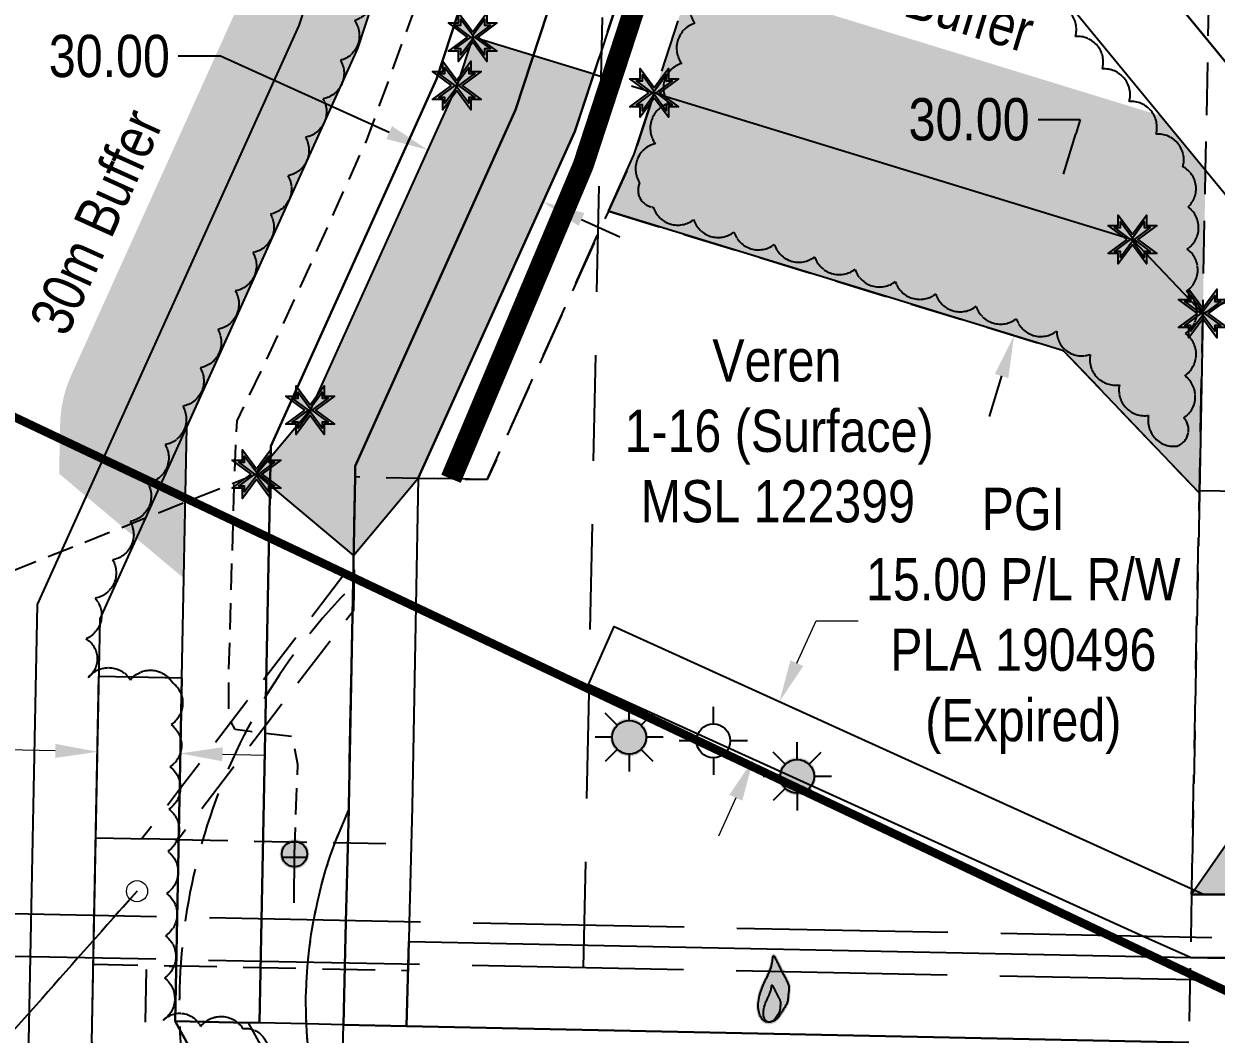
# Model space of a CAD drawing. Extents: x 407676 to 413335, y 6052236 to 6054942.
# Drawn here: x 410482.7 to 410765.1, y 6053153.9 to 6053393.2 of the extents above; entities that cross this region are included whole.
import ezdxf

# ---------------------------------------------------------------- set-up
doc = ezdxf.new("R2010")
doc.units = 0
doc.header["$LTSCALE"] = 5
doc.header["$PDSIZE"] = 0.5
for name, pattern in [('0', [1, 1, 0]), ('DASHDOT2', [12.7, 6.35, -3.175, 0, -3.175]), ('EZE', [3.75, 2.5, -1.25]), ('foc-ACCESSROAD', [3.75, 2.5, -1.25]), ('foc-LSD', [8, 5, -3]), ('foc-TIELINE', [1.875, 1.25, -0.625]), ('foc-TRAV', [1.875, 1.25, -0.625]), ('foc-UNSURVEYED', [12.5, 10, -2.5]), ('UG_PIPE', [1.875, 1.25, -0.625])]:
    doc.linetypes.add(name, pattern=pattern)
doc.layers.get('Defpoints').update_dxf_attribs({"color": 9})
doc.layers.add('AS-PIPE-AG', color=7, linetype='Continuous', true_color=0x7d00fa)
for name, color, linetype in [('AS-PIPE-UG', 44, 'UG_PIPE'), ('AS-ROADS', 254, 'Continuous'), ('AS-SYMBOL', 7, 'Continuous'), ('AS-WILDLIFE', 131, 'DASHDOT2'), ('C-AR', 13, 'foc-ACCESSROAD'), ('C-RW', 13, 'Continuous'), ('C-VCE', 13, 'EZE'), ('C-WS', 13, 'foc-ACCESSROAD'), ('C-WS-S', 8, 'Continuous'), ('F-RW', 190, 'Continuous'), ('F-WS-S', 8, 'Continuous'), ('L-MON', 1, 'Continuous'), ('L-SECTION-LSD', 7, 'foc-LSD'), ('L-TIE', 7, 'foc-TIELINE'), ('L-USEC', 7, 'foc-UNSURVEYED'), ('P-BUFFER-H 30m', 51, 'Continuous'), ('P-FNC BUFFER-T', 40, 'Continuous'), ('P-PROPOSED', 10, 'Continuous'), ('P-PROPOSED-H', 21, 'Continuous'), ('P-TRAV', 4, 'foc-TRAV'), ('P-TXT', 4, 'Continuous'), ('T-BUSH', 110, '0')]:
    doc.layers.add(name, color=color, linetype=linetype)
for name, color, linetype, lineweight in [('C-AR-T', 13, 'Continuous', 9), ('C-RW-T', 13, 'Continuous', 9), ('C-WS-T', 13, 'Continuous', 9), ('F-RW-T', 190, 'Continuous', 9)]:
    doc.layers.add(name, color=color, linetype=linetype, lineweight=lineweight)
doc.styles.add('80CG', font='ARIALN.TTF', dxfattribs={"height": 10})
doc.styles.add('80L', font='ARIALN.TTF', dxfattribs={"height": 10})
doc.dimstyles.new('Compass 5 000', dxfattribs={"dimscale": 5, "dimtxt": 9, "dimasz": 2, "dimexe": 0.2, "dimexo": 0.0625, "dimgap": 0.5, "dimtad": 0, "dimtih": 1, "dimtoh": 1, "dimzin": 0, "dimdsep": 46, "dimtxsty": '80CG', "dimcen": 0.1, "dimse1": 1, "dimse2": 1, "dimclrd": 256, "dimclrt": 256, "dimaunit": 1, "dimadec": 4, "dimazin": 0, "dimtfac": 0.06, "dimtofl": 0, "dimtmove": 0, "dimatfit": 1, "dimfxl": 0.2, "dimtolj": 1, "dimtzin": 0, "dimlwd": -1, "dimarcsym": 0})

# ---------------------------------------------------------------- blocks, each defined once
blk = doc.blocks.new('*D26')
at = {"layer": 'C-AR-T', "transparency": 16777216}
for p, q in [((410736.2, 6053477.1), (410743.92, 6053483.45)), ((410743.92, 6053483.45), (410753.92, 6053483.45)), ((410709.2, 6053454.9), (410701.48, 6053448.55))]:
    blk.add_line(p, q, dxfattribs=at)
for points in [[(410735.14, 6053478.39), (410737.26, 6053475.81), (410728.47, 6053470.75)], [(410708.14, 6053456.19), (410710.26, 6053453.61), (410716.92, 6053461.25)]]:
    blk.add_solid(points, dxfattribs=at)
at = {"layer": 'Defpoints', "color": 0, "transparency": 16777216}
for p in [(410728.47, 6053470.75), (410819.27, 6053360.34), (410807.72, 6053350.84)]:
    blk.add_point(p, dxfattribs=at)
at = {"layer": 'C-AR-T', "transparency": 16777216, "insert": (410787.43, 6053483.45), "char_height": 10, "attachment_point": 5, "style": '80CG'}
blk.add_mtext('\\A1;Veren\\P15.00 A/R\\PLOC 220991', dxfattribs=at)
blk = doc.blocks.new('*D31')
at = {"layer": 'C-RW-T', "transparency": 16777216}
for p, q in [((410490.12, 6053220.99), (410478.68, 6053221.22)), ((410529.73, 6053220.21), (410539.73, 6053220.02))]:
    blk.add_line(p, q, dxfattribs=at)
for points in [[(410490.15, 6053222.66), (410490.09, 6053219.33), (410500.12, 6053220.8)], [(410529.76, 6053221.88), (410529.69, 6053218.55), (410519.73, 6053220.41)]]:
    blk.add_solid(points, dxfattribs=at)
at = {"layer": 'Defpoints', "color": 0, "transparency": 16777216}
for p in [(410500.12, 6053220.83), (410500.12, 6053220.8), (410519.73, 6053220.44)]:
    blk.add_point(p, dxfattribs=at)
at = {"layer": 'C-RW-T', "transparency": 16777216, "insert": (410439.14, 6053221.22), "char_height": 10, "attachment_point": 5, "style": '80CG', "bg_fill": 3, "box_fill_scale": 1.1, "bg_fill_color": 256, "bg_fill_true_color": 13158600, "bg_fill_transparency": 0}
blk.add_mtext('\\A1;Veren\\P20.00 P/L R/W\\PPLA 231083', dxfattribs=at)
blk = doc.blocks.new('*D36')
at = {"layer": 'Defpoints', "color": 0, "transparency": 16777216}
for p in [(410661.67, 6053232.68), (410688.72, 6053220.4), (410682.52, 6053206.74)]:
    blk.add_point(p, dxfattribs=at)
at = {"layer": 'F-RW-T', "transparency": 16777216}
for p, q in [((410665.8, 6053241.78), (410670.34, 6053251.8)), ((410670.34, 6053251.8), (410680.34, 6053251.8)), ((410651.34, 6053209.91), (410647.21, 6053200.8))]:
    blk.add_line(p, q, dxfattribs=at)
for points in [[(410664.28, 6053242.47), (410667.32, 6053241.1), (410661.67, 6053232.68)], [(410649.82, 6053210.6), (410652.86, 6053209.22), (410655.47, 6053219.02)]]:
    blk.add_solid(points, dxfattribs=at)
at = {"layer": 'F-RW-T', "transparency": 16777216, "insert": (410719.43, 6053251.8), "char_height": 10, "attachment_point": 5, "style": '80CG'}
blk.add_mtext('\\A1;PGI\\P15.00 P/L R/W\\PPLA 190496\\P(Expired)', dxfattribs=at)
blk = doc.blocks.new('RISER')
h = blk.add_hatch(color=255)
h.dxf.hatch_style = 1
edge = h.paths.add_edge_path()
edge.add_arc((0, 0), 0.7, 0, 360)
blk.add_hatch(color=13).paths.add_polyline_path([(0.581, -0.15), (-0.581, -0.15, 0.774597)])
at = {"color": 13}
blk.add_line((-0.581, -0.15), (0.581, -0.15), dxfattribs=at)
blk.add_circle((0, 0), 0.6, dxfattribs=at)
blk = doc.blocks.new('FLARE')
h = blk.add_hatch(color=255)
h.dxf.hatch_style = 1
h.paths.add_polyline_path([(0.163, 2.409, 0.114147), (0.125, 2.434), (0.109, 2.439, 0.261551), (0.012, 2.423), (0, 2.413, 0.131268), (-0.031, 2.371), (-0.04, 2.346, 0.041497), (-0.045, 2.33), (-0.053, 2.292, 0.015174), (-0.054, 2.286), (-0.061, 2.237, 0.004376), (-0.061, 2.236), (-0.068, 2.178), (-0.077, 2.114), (-0.087, 2.047), (-0.101, 1.977), (-0.118, 1.906), (-0.14, 1.833), (-0.165, 1.759), (-0.193, 1.684), (-0.223, 1.609), (-0.256, 1.534), (-0.289, 1.46), (-0.324, 1.388), (-0.358, 1.317), (-0.393, 1.247, 0.000505), (-0.393, 1.247), (-0.428, 1.176, 0.002398), (-0.428, 1.175), (-0.463, 1.104, 0.004177), (-0.464, 1.102), (-0.497, 1.029, 0.005735), (-0.498, 1.027), (-0.531, 0.951, 0.006994), (-0.532, 0.948), (-0.564, 0.869, 0.00791), (-0.565, 0.866), (-0.596, 0.781, 0.008323), (-0.597, 0.778), (-0.627, 0.688, 0.008095), (-0.628, 0.684), (-0.656, 0.59, 0.008067), (-0.656, 0.587), (-0.682, 0.489, 0.008387), (-0.682, 0.486), (-0.704, 0.386, 0.009056), (-0.705, 0.383), (-0.723, 0.283, 0.010123), (-0.724, 0.279), (-0.738, 0.181, 0.011689), (-0.739, 0.176), (-0.748, 0.081, 0.013925), (-0.748, 0.075), (-0.752, -0.017, 0.016488), (-0.752, -0.023), (-0.749, -0.11, 0.017255), (-0.749, -0.117), (-0.741, -0.198, 0.01735), (-0.74, -0.205), (-0.728, -0.28, 0.017311), (-0.726, -0.287), (-0.71, -0.357, 0.01715), (-0.708, -0.364), (-0.687, -0.429, 0.016886), (-0.685, -0.435), (-0.662, -0.495, 0.016546), (-0.659, -0.501), (-0.634, -0.556, 0.016164), (-0.631, -0.562), (-0.604, -0.611, 0.016329), (-0.6, -0.617), (-0.572, -0.661, 0.018828), (-0.568, -0.667), (-0.538, -0.707, 0.022087), (-0.533, -0.714), (-0.502, -0.748, 0.025345), (-0.495, -0.755), (-0.463, -0.785, 0.028234), (-0.454, -0.792), (-0.42, -0.817, 0.030298), (-0.409, -0.823), (-0.373, -0.843, 0.031129), (-0.362, -0.848), (-0.324, -0.864, 0.030544), (-0.312, -0.867), (-0.272, -0.878, 0.028465), (-0.26, -0.88), (-0.217, -0.887, 0.025311), (-0.207, -0.888), (-0.162, -0.89, 0.02283), (-0.153, -0.89), (-0.107, -0.887, 0.021226), (-0.099, -0.887), (-0.052, -0.88, 0.020401), (-0.044, -0.879), (0.002, -0.869, 0.020299), (0.01, -0.867), (0.055, -0.853, 0.020911), (0.063, -0.85), (0.106, -0.833, 0.022277), (0.114, -0.83), (0.154, -0.809, 0.023712), (0.163, -0.804), (0.2, -0.781, 0.022408), (0.207, -0.776), (0.242, -0.749, 0.01993), (0.248, -0.744), (0.28, -0.716, 0.017146), (0.285, -0.711), (0.314, -0.68, 0.014211), (0.318, -0.676), (0.345, -0.645, 0.011221), (0.348, -0.641), (0.374, -0.609, 0.008212), (0.376, -0.606), (0.4, -0.573, 0.005172), (0.402, -0.571), (0.425, -0.538, 0.002523), (0.425, -0.537), (0.448, -0.505, 0.001671), (0.448, -0.504), (0.47, -0.472, 0.001229), (0.471, -0.472), (0.492, -0.439, 0.00075), (0.493, -0.439), (0.514, -0.406, 0.00026), (0.515, -0.406), (0.537, -0.373), (0.56, -0.339), (0.583, -0.304), (0.608, -0.267), (0.634, -0.229, 0.001311), (0.634, -0.228), (0.661, -0.188, 0.003726), (0.662, -0.187), (0.689, -0.145, 0.006065), (0.691, -0.143), (0.717, -0.101, 0.008452), (0.719, -0.098), (0.744, -0.054, 0.010991), (0.746, -0.05), (0.77, -0.005, 0.013767), (0.772, 0), (0.793, 0.046, 0.016839), (0.795, 0.053), (0.813, 0.099, 0.019104), (0.815, 0.107), (0.829, 0.154, 0.016987), (0.83, 0.161), (0.841, 0.209, 0.013636), (0.842, 0.214), (0.849, 0.263, 0.010244), (0.85, 0.267), (0.855, 0.315, 0.006846), (0.856, 0.317), (0.86, 0.365, 0.003419), (0.86, 0.367), (0.863, 0.414), (0.867, 0.46), (0.871, 0.503), (0.876, 0.545), (0.881, 0.586), (0.887, 0.628, 0.001278), (0.887, 0.629), (0.893, 0.67, 0.004735), (0.893, 0.672), (0.898, 0.712, 0.008354), (0.899, 0.715), (0.902, 0.755, 0.012059), (0.902, 0.76), (0.904, 0.8, 0.015712), (0.904, 0.806), (0.903, 0.846, 0.018457), (0.903, 0.853), (0.899, 0.893, 0.018102), (0.898, 0.9), (0.891, 0.94, 0.016533), (0.89, 0.946), (0.88, 0.987, 0.014576), (0.878, 0.992), (0.866, 1.034, 0.012435), (0.864, 1.038), (0.849, 1.081, 0.010283), (0.847, 1.085), (0.829, 1.13, 0.00824), (0.828, 1.133), (0.807, 1.18, 0.00638), (0.806, 1.182), (0.782, 1.232, 0.004735), (0.781, 1.234), (0.755, 1.286, 0.003388), (0.755, 1.287), (0.727, 1.341, 0.002345), (0.726, 1.342), (0.697, 1.398, 0.001492), (0.696, 1.399), (0.666, 1.455, 0.000746), (0.666, 1.456), (0.635, 1.513), (0.604, 1.569), (0.575, 1.625), (0.546, 1.678), (0.52, 1.729), (0.495, 1.779), (0.471, 1.827), (0.448, 1.875), (0.425, 1.923), (0.401, 1.973), (0.377, 2.023), (0.353, 2.076, 0.000332), (0.353, 2.076), (0.327, 2.132, 0.001849), (0.326, 2.132), (0.3, 2.188, 0.0038), (0.299, 2.189), (0.273, 2.242, 0.006473), (0.272, 2.244), (0.246, 2.293, 0.010865), (0.244, 2.297), (0.22, 2.338, 0.019524), (0.215, 2.345), (0.193, 2.377, 0.041077), (0.183, 2.389)])
at = {"color": 13, "flags": 128}
for points in [[(0.109, -0.72), (0.069, -0.74), (0.026, -0.758), (-0.019, -0.771), (-0.065, -0.781), (-0.112, -0.788), (-0.158, -0.79), (-0.203, -0.788), (-0.246, -0.782), (-0.287, -0.771), (-0.325, -0.755), (-0.361, -0.735), (-0.395, -0.711), (-0.428, -0.681), (-0.458, -0.647), (-0.488, -0.608), (-0.516, -0.563), (-0.543, -0.514), (-0.569, -0.459), (-0.592, -0.399), (-0.612, -0.334), (-0.629, -0.264), (-0.642, -0.188), (-0.649, -0.107), (-0.652, -0.021), (-0.648, 0.071), (-0.639, 0.167), (-0.625, 0.265), (-0.607, 0.365), (-0.585, 0.464), (-0.56, 0.562), (-0.532, 0.656), (-0.502, 0.747), (-0.472, 0.831), (-0.439, 0.911), (-0.406, 0.987), (-0.373, 1.06), (-0.338, 1.132), (-0.304, 1.202), (-0.269, 1.273), (-0.233, 1.345), (-0.198, 1.418), (-0.164, 1.494), (-0.131, 1.57), (-0.1, 1.648), (-0.071, 1.725), (-0.045, 1.803), (-0.022, 1.88), (-0.003, 1.955), (0.011, 2.029), (0.022, 2.1), (0.031, 2.165), (0.038, 2.223), (0.045, 2.272), (0.053, 2.31), (0.063, 2.335), (0.075, 2.345), (0.091, 2.339), (0.111, 2.319), (0.133, 2.287), (0.158, 2.246), (0.183, 2.197), (0.21, 2.144), (0.236, 2.089), (0.262, 2.034), (0.287, 1.981), (0.311, 1.93), (0.334, 1.88), (0.358, 1.832), (0.381, 1.783), (0.406, 1.734), (0.431, 1.684), (0.458, 1.632), (0.486, 1.578), (0.516, 1.522), (0.547, 1.465), (0.578, 1.408), (0.608, 1.351), (0.638, 1.295), (0.666, 1.241), (0.692, 1.189), (0.715, 1.139), (0.736, 1.092), (0.755, 1.048), (0.77, 1.005), (0.783, 0.963), (0.792, 0.923), (0.799, 0.883), (0.803, 0.843), (0.804, 0.804), (0.803, 0.764), (0.799, 0.724), (0.794, 0.684), (0.788, 0.642), (0.782, 0.6), (0.776, 0.557), (0.771, 0.513), (0.767, 0.468), (0.764, 0.421), (0.76, 0.374), (0.756, 0.326), (0.75, 0.278), (0.743, 0.23), (0.733, 0.182), (0.719, 0.134), (0.702, 0.087), (0.681, 0.041), (0.658, -0.004), (0.632, -0.048), (0.606, -0.091), (0.579, -0.132), (0.552, -0.172), (0.525, -0.211), (0.5, -0.248), (0.477, -0.283), (0.454, -0.317), (0.431, -0.351), (0.409, -0.383), (0.388, -0.416), (0.366, -0.448), (0.343, -0.481), (0.32, -0.514), (0.296, -0.547), (0.27, -0.579), (0.242, -0.611), (0.213, -0.641), (0.181, -0.67), (0.147, -0.696)], [(0.018, -0.749), (-0.005, -0.76), (-0.029, -0.77), (-0.054, -0.778), (-0.08, -0.783), (-0.106, -0.787), (-0.132, -0.788), (-0.157, -0.787), (-0.181, -0.783), (-0.204, -0.777), (-0.225, -0.769), (-0.246, -0.758), (-0.265, -0.744), (-0.283, -0.727), (-0.3, -0.708), (-0.317, -0.686), (-0.332, -0.661), (-0.348, -0.633), (-0.362, -0.603), (-0.375, -0.569), (-0.386, -0.533), (-0.396, -0.493), (-0.403, -0.451), (-0.407, -0.406), (-0.408, -0.357), (-0.406, -0.306), (-0.401, -0.252), (-0.394, -0.197), (-0.383, -0.142), (-0.371, -0.086), (-0.357, -0.031), (-0.341, 0.022), (-0.325, 0.072), (-0.308, 0.12), (-0.29, 0.165), (-0.271, 0.207), (-0.252, 0.248), (-0.233, 0.288), (-0.213, 0.328), (-0.194, 0.367), (-0.174, 0.407), (-0.155, 0.449), (-0.135, 0.491), (-0.117, 0.534), (-0.099, 0.577), (-0.083, 0.62), (-0.068, 0.664), (-0.056, 0.707), (-0.045, 0.749), (-0.037, 0.791), (-0.031, 0.83), (-0.026, 0.867), (-0.022, 0.899), (-0.018, 0.927), (-0.014, 0.948), (-0.008, 0.962), (-0.001, 0.968), (0.008, 0.964), (0.019, 0.953), (0.031, 0.935), (0.045, 0.912), (0.059, 0.885), (0.074, 0.855), (0.089, 0.824), (0.103, 0.793), (0.117, 0.764), (0.131, 0.735), (0.144, 0.707), (0.157, 0.68), (0.17, 0.653), (0.184, 0.625), (0.198, 0.597), (0.213, 0.568), (0.229, 0.538), (0.246, 0.507), (0.263, 0.475), (0.28, 0.443), (0.297, 0.411), (0.314, 0.38), (0.329, 0.349), (0.344, 0.32), (0.357, 0.292), (0.369, 0.266), (0.379, 0.241), (0.388, 0.217), (0.395, 0.194), (0.4, 0.171), (0.404, 0.149), (0.406, 0.126), (0.407, 0.104), (0.406, 0.082), (0.404, 0.06), (0.401, 0.037), (0.398, 0.014), (0.395, -0.009), (0.391, -0.034), (0.388, -0.058), (0.386, -0.084), (0.384, -0.11), (0.382, -0.136), (0.38, -0.163), (0.377, -0.19), (0.373, -0.217), (0.367, -0.244), (0.359, -0.271), (0.349, -0.297), (0.338, -0.323), (0.325, -0.348), (0.311, -0.373), (0.296, -0.397), (0.281, -0.42), (0.265, -0.442), (0.251, -0.464), (0.237, -0.484), (0.223, -0.504), (0.211, -0.523), (0.198, -0.542), (0.186, -0.56), (0.174, -0.579), (0.161, -0.597), (0.149, -0.615), (0.136, -0.633), (0.122, -0.652), (0.108, -0.67), (0.092, -0.688), (0.076, -0.705), (0.058, -0.721), (0.039, -0.736)]]:
    blk.add_lwpolyline(points, close=True, dxfattribs=at)
blk = doc.blocks.new('GABD')
for p, q in [((0, 0.808), (0, 1.616)), ((-0.808, 0), (-1.616, 0)), ((1.616, 0), (0.808, 0)), ((0, -0.808), (0, -1.616))]:
    blk.add_line(p, q)
blk.add_circle((0, 0), 0.8)
blk = doc.blocks.new('GAS')
h = blk.add_hatch(color=255)
h.dxf.hatch_style = 1
edge = h.paths.add_edge_path()
edge.add_arc((0, 0), 0.9, 0, 360)
for p, q in [((-0.571, 0.571), (-1.142, 1.142)), ((0, 0.808), (0, 1.616)), ((0.571, 0.571), (1.142, 1.142)), ((-0.808, 0), (-1.616, 0)), ((1.616, 0), (0.808, 0)), ((-0.571, -0.571), (-1.142, -1.142)), ((0, -0.808), (0, -1.616)), ((1.142, -1.142), (0.571, -0.571))]:
    blk.add_line(p, q)
blk.add_circle((0, 0), 0.8)
blk = doc.blocks.new('TEMP')
h = blk.add_hatch(color=255)
h.dxf.hatch_style = 1
h.paths.add_polyline_path([(0, 0.251), (-0.666, 1.152), (-0.666, 0.666), (-1.152, 0.666), (-0.251, 0), (-1.152, -0.666), (-0.666, -0.666), (-0.666, -1.152), (0, -0.251), (0.666, -1.152), (0.666, -0.666), (1.152, -0.666), (0.251, 0), (1.152, 0.666), (0.666, 0.666), (0.666, 1.152)])
h.paths.add_polyline_path([(0.566, 0.849), (0.566, 0.566), (0.849, 0.566), (0.083, 0), (0.849, -0.566), (0.566, -0.566), (0.566, -0.849), (0, -0.083), (-0.566, -0.849), (-0.566, -0.566), (-0.849, -0.566), (-0.083, 0), (-0.849, 0.566), (-0.566, 0.566), (-0.566, 0.849), (0, 0.083)], flags=16)
h = blk.add_hatch(color=1)
h.dxf.hatch_style = 1
h.paths.add_polyline_path([(0, 0.083), (-0.566, 0.849), (-0.566, 0.566), (-0.849, 0.566), (-0.083, 0), (-0.849, -0.566), (-0.566, -0.566), (-0.566, -0.849), (0, -0.083), (0.566, -0.849), (0.566, -0.566), (0.849, -0.566), (0.083, 0), (0.849, 0.566), (0.566, 0.566), (0.566, 0.849)])
at = {"color": 1}
for p, q in [((-0.083, 0), (0.083, 0)), ((0, 0.083), (0, -0.083))]:
    blk.add_line(p, q, dxfattribs=at)
at = {"color": 255, "flags": 128}
blk.add_lwpolyline([(-0.251, 0), (-1.152, 0.666), (-0.666, 0.666), (-0.666, 1.152), (0, 0.251), (0.666, 1.152), (0.666, 0.666), (1.152, 0.666), (0.251, 0), (1.152, -0.666), (0.666, -0.666), (0.666, -1.152), (0, -0.251), (-0.666, -1.152), (-0.666, -0.666), (-1.152, -0.666)], close=True, dxfattribs=at)
at = {"color": 1, "flags": 128}
blk.add_lwpolyline([(-0.083, 0), (-0.849, 0.566), (-0.566, 0.566), (-0.566, 0.849), (0, 0.083), (0.566, 0.849), (0.566, 0.566), (0.849, 0.566), (0.083, 0), (0.849, -0.566), (0.566, -0.566), (0.566, -0.849), (0, -0.083), (-0.566, -0.849), (-0.566, -0.566), (-0.849, -0.566)], close=True, dxfattribs=at)
blk = doc.blocks.new('*D42')
at = {"layer": 'Defpoints', "color": 0, "transparency": 16777216}
for p in [(410578.33, 6053363.31), (410571.84, 6053348.95), (410599.17, 6053336.61)]:
    blk.add_point(p, dxfattribs=at)
at = {"layer": 'P-TXT', "transparency": 16777216}
for p, q in [((410529.25, 6053385.49), (410519.25, 6053385.49)), ((410569.22, 6053367.43), (410529.25, 6053385.49)), ((410614.77, 6053346.85), (410623.88, 6053342.73))]:
    blk.add_line(p, q, dxfattribs=at)
for points in [[(410569.9, 6053368.95), (410568.53, 6053365.91), (410578.33, 6053363.31)], [(410615.46, 6053348.37), (410614.08, 6053345.33), (410605.66, 6053350.97)]]:
    blk.add_solid(points, dxfattribs=at)
at = {"layer": 'P-TXT', "transparency": 16777216, "insert": (410502.93, 6053385.49), "char_height": 10, "attachment_point": 5, "style": '80CG'}
blk.add_mtext('\\A1;30.00', dxfattribs=at)
blk = doc.blocks.new('*D43')
at = {"layer": 'Defpoints', "color": 0, "transparency": 16777216}
for p in [(410712.97, 6053352.01), (410726.02, 6053348.01), (410704.17, 6053323.34)]:
    blk.add_point(p, dxfattribs=at)
at = {"layer": 'P-TXT', "transparency": 16777216}
for p, q in [((410722.92, 6053370.5), (410732.92, 6053370.5)), ((410732.92, 6053370.5), (410731.89, 6053367.13)), ((410728.95, 6053357.57), (410731.89, 6053367.13)), ((410714.29, 6053309.78), (410711.36, 6053300.22))]:
    blk.add_line(p, q, dxfattribs=at)
for points in [[(410727.36, 6053358.06), (410730.55, 6053357.08), (410726.02, 6053348.01)], [(410712.7, 6053310.27), (410715.89, 6053309.29), (410717.23, 6053319.34)]]:
    blk.add_solid(points, dxfattribs=at)
at = {"layer": 'P-TXT', "transparency": 16777216, "insert": (410706.6, 6053370.5), "char_height": 10, "attachment_point": 5, "style": '80CG'}
blk.add_mtext('\\A1;30.00', dxfattribs=at)
blk = doc.blocks.new('*D44')
at = {"layer": 'Defpoints', "color": 0, "transparency": 16777216}
for p in [(410811.11, 6053281.62), (410780.7, 6053260.18), (410810.68, 6053259.6)]:
    blk.add_point(p, dxfattribs=at)
at = {"layer": 'P-TXT', "transparency": 16777216}
for p, q in [((410771.13, 6053282.4), (410761.13, 6053282.6)), ((410821.11, 6053281.43), (410838.37, 6053281.09))]:
    blk.add_line(p, q, dxfattribs=at)
for points in [[(410771.16, 6053284.07), (410771.1, 6053280.73), (410781.13, 6053282.21)], [(410821.14, 6053283.09), (410821.08, 6053279.76), (410811.11, 6053281.62)]]:
    blk.add_solid(points, dxfattribs=at)
at = {"layer": 'P-TXT', "transparency": 16777216, "insert": (410854.69, 6053281.09), "char_height": 10, "attachment_point": 5, "style": '80CG', "bg_fill": 3, "box_fill_scale": 1.1, "bg_fill_color": 256, "bg_fill_true_color": 13158600, "bg_fill_transparency": 0}
blk.add_mtext('\\A1;30.00', dxfattribs=at)

msp = doc.modelspace()

# ---------------------------------------------------------------- hatches: boundary and pattern name
at = {"layer": 'P-BUFFER-H 30m'}
h = msp.add_hatch(color=256, dxfattribs=at)
h.dxf.hatch_style = 1
edge = h.paths.add_edge_path()
edge.add_line((410520.546, 6053261.901), (410521.249, 6053297.651))
edge.add_line((410521.249, 6053297.651), (410561.778, 6053387.316))
edge.add_line((410561.778, 6053387.316), (410574.435, 6053425.873))
edge.add_line((410574.435, 6053425.873), (410573.082, 6053426.288))
edge.add_arc((410565.084, 6053397.387), 29.987, 74.53035, 161.80135)
edge.add_line((410536.597, 6053406.753), (410533.789, 6053398.199))
edge.add_line((410533.789, 6053398.199), (410493.924, 6053310.002))
edge.add_arc((410521.249, 6053297.651), 29.987, 155.67677, 178.87336)
edge.add_line((410491.268, 6053298.24), (410491.039, 6053286.631))
edge.add_line((410491.039, 6053286.631), (410520.546, 6053261.901))
h = msp.add_hatch(color=256, dxfattribs=at)
h.dxf.hatch_style = 1
h.paths.add_polyline_path([(410632.019, 6053376.843), (410641.386, 6053405.336), (410751.912, 6053371.432), (410762.614, 6053358.422), (410761.963, 6053324.601), (410745.272, 6053342.103)])
at = {"layer": 'P-PROPOSED-H'}
h = msp.add_hatch(color=256, dxfattribs=at)
h.dxf.hatch_style = 1
h.paths.add_polyline_path([(410588.995, 6053390.041), (410585.229, 6053378.585), (410550.489, 6053301.683), (410537.811, 6053286.557), (410560.793, 6053267.295), (410576.12, 6053285.581), (410613.216, 6053367.699), (410617.669, 6053381.245)])
h = msp.add_hatch(color=256, dxfattribs=at)
h.dxf.hatch_style = 1
h.paths.add_polyline_path([(410761.143, 6053282.01), (410728.982, 6053315.734), (410621.149, 6053348.811), (410627.228, 6053362.267), (410632.019, 6053376.843), (410745.272, 6053342.103), (410761.963, 6053324.601)])
h = msp.add_hatch(color=256, dxfattribs=at)
h.dxf.hatch_style = 1
h.paths.add_polyline_path([(410795.824, 6053187.023), (410809.656, 6053206.943), (410811.45, 6053299.05), (410782.151, 6053334.667), (410779.852, 6053216.596), (410759.312, 6053187.016)])

# ---------------------------------------------------------------- linework, layer by layer
at = {"layer": 'AS-PIPE-AG', "flags": 128}
msp.add_lwpolyline([(410546.718, 6053185.044), (410546.781, 6053196.561)], dxfattribs=at)
at = {"layer": 'AS-PIPE-UG', "flags": 128}
msp.add_lwpolyline([(410546.784, 6053196.589), (410546.783, 6053196.591), (410547.595, 6053217.825), (410546.217, 6053224.442), (410539.011, 6053225.265), (410532.765, 6053226.08), (410531.231, 6053228.811), (410531.254, 6053240.088), (410531.776, 6053258.291), (410532.502, 6053283.503), (410533.168, 6053299.138), (410539.36, 6053311.905), (410548.592, 6053331.766), (410563.934, 6053365.633), (410578.778, 6053406.153), (410584.677, 6053423.353), (410595.993, 6053457.844), (410602.762, 6053477.83), (410607.681, 6053491.764), (410600.058, 6053503.132), (410592.697, 6053514.197), (410596.614, 6053526.586), (410608.588, 6053560.31), (410622.265, 6053600.376), (410634.456, 6053638.084), (410642.441, 6053661.819), (410654.499, 6053698.926), (410671.574, 6053750.064), (410687.696, 6053799.687), (410700.633, 6053844.679), (410710.805, 6053880.622), (410716.327, 6053888.044), (410734.879, 6053904.316), (410749.308, 6053922.026), (410758.293, 6053952.232), (410768.458, 6053986.73), (410781.06, 6054026.305), (410786.791, 6054039.857)], dxfattribs=at)
at = {"layer": 'AS-ROADS', "const_width": 5, "flags": 128}
msp.add_lwpolyline([(410583.867, 6053285.431), (410615.181, 6053359.683), (410808.14, 6053948.962)], dxfattribs=at)
at = {"layer": 'AS-WILDLIFE', "const_width": 2.001, "flags": 128}
msp.add_lwpolyline([(410120.145, 6053524.916), (410302.394, 6053384.336), (411113.444, 6053000.375)], dxfattribs=at)
at = {"layer": 'C-AR', "flags": 128}
for points in [[(410762.24, 6053187.012), (410759.312, 6053187.01), (410759.338, 6053188.365), (410761.143, 6053282.01), (410762.614, 6053358.422), (410763.218, 6053389.159), (410763.361, 6053396.801), (410691.331, 6053484.357), (410695.221, 6053487.589), (410683.599, 6053501.718), (410676.075, 6053510.855), (410664.79, 6053524.576), (410792.452, 6053912.892), (410804.636, 6053949.955), (410811.32, 6053970.288), (410817.893, 6053990.285), (410830.047, 6053992.403), (410834.902, 6053993.25), (410833.397, 6053989.392), (410833.092, 6053988.435), (410832.232, 6053985.828), (410827.184, 6053969.974), (410826.869, 6053969.467), (410814.876, 6053932.992), (410811.65, 6053923.18), (410810.089, 6053918.435), (410686.202, 6053541.654), (410690.017, 6053521.237), (410690.914, 6053516.441), (410783.504, 6053403.836), (410783.043, 6053380.844), (410782.751, 6053365.414), (410782.151, 6053334.667), (410779.852, 6053216.596), (410774.852, 6053216.689), (410774.274, 6053187.019), (410762.24, 6053187.012)], [(410592.443, 6053285.265), (410576.12, 6053285.581), (410613.216, 6053367.699), (410641.687, 6053454.302), (410653.696, 6053490.831), (410661.095, 6053513.337), (410664.79, 6053524.576), (410676.075, 6053510.855), (410672.382, 6053499.628), (410664.982, 6053477.113), (410627.228, 6053362.267), (410621.149, 6053348.811), (410592.443, 6053285.265)], [(410519.245, 6053200.017), (410510.561, 6053200.188), (410519.784, 6053212.229), (410540.307, 6053239.023), (410560.969, 6053266.008), (410560.74, 6053254.2), (410540.074, 6053227.212), (410519.245, 6053200.017)], [(410518.739, 6053170.034), (410518.482, 6053156.974), (410586.106, 6053034.646), (410758.602, 6053034.627), (410758.601, 6053027.63), (410581.979, 6053027.648), (410511.449, 6053155.233), (410511.743, 6053170.172)]]:
    msp.add_lwpolyline(points, close=True, dxfattribs=at)
at = {"layer": 'C-RW', "flags": 128}
msp.add_lwpolyline([(410723.523, 6054072.064), (410743.303, 6054052.418), (410565.553, 6053510.98), (410580.596, 6053492.714), (410547.784, 6053392.758), (410485.808, 6053255.646), (410483.695, 6053148.321), (410565.849, 6052999.66), (410770.4, 6052999.632), (410792.759, 6053087.419), (410778.229, 6053091.119), (410758.747, 6053014.627), (410574.693, 6053014.652), (410498.764, 6053152.003), (410500.738, 6053252.274), (410561.778, 6053387.316), (410597.415, 6053495.877), (410582.372, 6053514.142), (410760.435, 6054056.534), (410745.233, 6054071.633)], dxfattribs=at)
at = {"layer": 'C-RW'}
for points in [[(410792.452, 6053912.892), (410664.79, 6053524.576), (410661.095, 6053513.337), (410653.696, 6053490.831), (410641.687, 6053454.302), (410613.216, 6053367.699), (410576.12, 6053285.581), (410574.637, 6053207.768), (410573.959, 6053180.244), (410573.85, 6053175.851), (410573.357, 6053155.857), (410558.363, 6053156.172), (410558.966, 6053180.542), (410559.623, 6053207.066), (410559.644, 6053207.989), (410561.155, 6053285.957), (410561.188, 6053288.434), (410599.114, 6053372.805), (410627.559, 6053459.342), (410642.415, 6053504.538), (410649.818, 6053527.051), (410770.065, 6053892.821)], [(410770.065, 6053892.821), (410740.221, 6053866.063), (410627.386, 6053522.841), (410642.415, 6053504.538), (410627.559, 6053459.342), (410599.114, 6053372.805), (410561.188, 6053288.434), (410561.155, 6053285.957), (410559.644, 6053207.989), (410559.623, 6053207.066), (410558.966, 6053180.542), (410558.363, 6053156.172), (410549.61, 6053156.356), (410538.477, 6053156.59), (410538.957, 6053180.94), (410541.166, 6053293.163), (410580.447, 6053380.063), (410619.848, 6053500.098), (410604.806, 6053518.363), (410722.582, 6053877.113), (410752.741, 6053904.149)], [(410770.065, 6053892.821), (410649.818, 6053527.051), (410657.878, 6053517.222), (410661.095, 6053513.337), (410672.382, 6053499.628), (410673.985, 6053497.666), (410675.981, 6053495.237), (410678.92, 6053491.653), (410682.524, 6053487.272), (410763.218, 6053389.159), (410782.751, 6053365.414), (410907.877, 6053213.286), (410907.848, 6053187.038), (410907.824, 6053173.628), (410907.85, 6053172.031), (410907.842, 6053152.009)], [(410887.835, 6053152.004), (410887.843, 6053172.027), (410887.822, 6053174.024), (410887.847, 6053187.039), (410887.869, 6053206.153), (410782.151, 6053334.667), (410762.614, 6053358.422), (410664.982, 6053477.113), (410653.696, 6053490.831), (410642.415, 6053504.538), (410627.386, 6053522.841), (410740.221, 6053866.063)], [(410958.225, 6053152.022), (410941.781, 6053172.027), (410941.022, 6053172.972), (410929.423, 6053187.049), (410907.877, 6053213.286), (410782.751, 6053365.414), (410763.218, 6053389.159), (410682.524, 6053487.272), (410678.92, 6053491.653), (410675.981, 6053495.237), (410673.985, 6053497.666), (410672.382, 6053499.628), (410676.075, 6053510.855), (410686.202, 6053541.654)], [(410714.712, 6052241.754), (410738.601, 6052264.642), (410738.601, 6052341.989), (410738.601, 6053014.63), (410574.693, 6053014.652), (410499.009, 6053151.554), (410498.764, 6053152.003), (410499.35, 6053181.727), (410500.47, 6053238.663), (410520.081, 6053238.277), (410518.961, 6053181.337), (410518.482, 6053156.974), (410521.724, 6053151.102), (410586.106, 6053034.646), (410758.602, 6053034.627), (410758.6, 6053022.022), (410758.608, 6052341.593), (410758.61, 6052256.113), (410743.036, 6052241.191)], [(410758.631, 6053151.969), (410573.357, 6053155.857), (410573.85, 6053175.851), (410759.022, 6053172.048), (410763.033, 6053172.015), (410884.18, 6053172.015), (410887.843, 6053172.027), (410904.18, 6053172.021), (410907.85, 6053172.031), (410941.781, 6053172.027), (410954.815, 6053172.029), (410971.264, 6053172.035), (410973.888, 6053172.322), (410974.126, 6053172.317), (410974.455, 6053172), (410988.432, 6053172.034), (411000.157, 6053171.803), (411016.4, 6053152.124)], [(410558.248, 6053150.376), (410558.363, 6053156.172), (410573.357, 6053155.857), (410758.631, 6053151.969)]]:
    msp.add_lwpolyline(points, dxfattribs=at)
msp.add_lwpolyline([(410539.054, 6053150.757), (410594.954, 6053049.645), (410743.445, 6053049.624), (410743.657, 6053088.977), (410743.453, 6053122.335), (410758.621, 6053122.332), (410758.618, 6053111.659), (410758.602, 6053034.627), (410586.106, 6053034.646), (410521.724, 6053151.102), (410518.482, 6053156.974), (410535.805, 6053156.641), (410539.054, 6053150.757)], close=True, dxfattribs=at)
at = {"layer": 'C-VCE', "flags": 128}
msp.add_lwpolyline([(410758.607, 6053061.106), (410758.617, 6053111.655), (410756.837, 6053108.071), (410754.933, 6053104.717), (410752.913, 6053101.432), (410750.78, 6053098.219), (410748.536, 6053095.083), (410746.184, 6053092.027), (410743.657, 6053088.977), (410741.166, 6053086.17), (410738.507, 6053083.377), (410735.752, 6053080.678), (410732.904, 6053078.077), (410729.967, 6053075.578), (410726.945, 6053073.182), (410723.84, 6053070.893), (410720.658, 6053068.715), (410717.402, 6053066.649), (410714.075, 6053064.698), (410710.683, 6053062.863), (410707.228, 6053061.15), (410703.715, 6053059.557), (410700.149, 6053058.088), (410696.534, 6053056.745), (410692.874, 6053055.528), (410689.175, 6053054.441), (410685.439, 6053053.483), (410681.672, 6053052.656), (410677.878, 6053051.961), (410674.063, 6053051.4), (410670.23, 6053050.972), (410666.384, 6053050.678), (410662.531, 6053050.518), (410658.675, 6053050.493), (410654.82, 6053050.604), (410650.971, 6053050.848), (410647.133, 6053051.227), (410643.311, 6053051.74), (410639.508, 6053052.385), (410635.731, 6053053.164), (410631.983, 6053054.074), (410628.27, 6053055.114), (410624.595, 6053056.282), (410620.963, 6053057.58), (410617.378, 6053059.002), (410613.845, 6053060.55), (410610.369, 6053062.219), (410606.953, 6053064.009), (410603.602, 6053065.918), (410600.319, 6053067.942), (410597.109, 6053070.08), (410593.976, 6053072.328), (410590.923, 6053074.685), (410587.954, 6053077.146), (410585.073, 6053079.71), (410582.284, 6053082.374), (410579.588, 6053085.132), (410576.992, 6053087.983), (410574.496, 6053090.924), (410572.105, 6053093.95), (410569.82, 6053097.056), (410567.646, 6053100.242), (410565.584, 6053103.501), (410563.637, 6053106.83), (410561.808, 6053110.225), (410560.099, 6053113.682), (410558.511, 6053117.197), (410557.047, 6053120.765), (410555.708, 6053124.382), (410554.497, 6053128.044), (410553.415, 6053131.745), (410552.462, 6053135.482), (410551.64, 6053139.25), (410550.951, 6053143.044), (410550.394, 6053146.861), (410549.987, 6053150.54), (410549.683, 6053154.54), (410549.61, 6053156.356), (410549.529, 6053158.394), (410549.509, 6053162.25), (410549.624, 6053166.105), (410549.874, 6053169.953), (410550.258, 6053173.791), (410550.776, 6053177.612), (410551.305, 6053180.695), (410551.427, 6053181.413), (410552.21, 6053185.19), (410553.125, 6053188.936), (410554.171, 6053192.648), (410555.344, 6053196.322), (410556.646, 6053199.952), (410559.623, 6053207.066), (410559.644, 6053207.989), (410560.656, 6053260.19, 0.5171795), (410599.142, 6053034.334, 0.317271)], format="xyb", close=True, dxfattribs=at)
at = {"layer": 'C-WS', "flags": 128}
for points in [[(410761.143, 6053282.01), (410759.338, 6053188.365), (410759.311, 6053186.971), (410759.11, 6053176.572), (410759.022, 6053172.048), (410758.631, 6053151.969), (410758.631, 6053146.401), (410758.628, 6053142.038), (410758.621, 6053122.332), (410758.618, 6053111.659), (410756.837, 6053108.071), (410754.933, 6053104.717), (410752.913, 6053101.432), (410750.78, 6053098.219), (410748.536, 6053095.083), (410746.184, 6053092.027), (410743.657, 6053088.977), (410741.166, 6053086.17), (410738.507, 6053083.377), (410735.752, 6053080.678), (410732.904, 6053078.077), (410729.967, 6053075.578), (410726.945, 6053073.182), (410723.84, 6053070.893), (410720.658, 6053068.715), (410717.402, 6053066.649), (410714.075, 6053064.698), (410710.683, 6053062.863), (410707.228, 6053061.15), (410703.715, 6053059.557), (410700.149, 6053058.088), (410696.534, 6053056.745), (410692.874, 6053055.528), (410689.175, 6053054.441), (410685.439, 6053053.483), (410681.672, 6053052.656), (410677.878, 6053051.961), (410674.063, 6053051.4), (410670.23, 6053050.972), (410666.384, 6053050.678), (410662.531, 6053050.518), (410658.675, 6053050.493), (410654.82, 6053050.604), (410650.971, 6053050.848), (410647.133, 6053051.227), (410643.311, 6053051.74), (410639.508, 6053052.385), (410635.731, 6053053.164), (410631.983, 6053054.074), (410628.27, 6053055.114), (410624.595, 6053056.282), (410620.963, 6053057.58), (410617.378, 6053059.002), (410613.845, 6053060.55), (410610.369, 6053062.219), (410606.953, 6053064.009), (410603.602, 6053065.918), (410600.319, 6053067.942), (410597.109, 6053070.08), (410593.976, 6053072.328), (410590.923, 6053074.685), (410587.954, 6053077.146), (410585.073, 6053079.71), (410582.284, 6053082.374), (410579.588, 6053085.132), (410576.992, 6053087.983), (410574.496, 6053090.924), (410572.105, 6053093.95), (410569.82, 6053097.056), (410567.646, 6053100.242), (410565.584, 6053103.501), (410563.637, 6053106.83), (410561.808, 6053110.225), (410560.099, 6053113.682), (410558.511, 6053117.197), (410557.047, 6053120.765), (410555.708, 6053124.382), (410554.497, 6053128.044), (410553.415, 6053131.745), (410552.462, 6053135.482), (410551.64, 6053139.25), (410550.951, 6053143.044), (410550.394, 6053146.861), (410549.987, 6053150.54), (410549.683, 6053154.54), (410549.61, 6053156.356), (410549.529, 6053158.394), (410549.509, 6053162.25), (410549.624, 6053166.105), (410549.874, 6053169.953), (410550.258, 6053173.791), (410550.776, 6053177.612), (410551.305, 6053180.695), (410551.427, 6053181.413), (410552.21, 6053185.19), (410553.125, 6053188.936), (410554.171, 6053192.648), (410555.344, 6053196.322), (410556.646, 6053199.952), (410559.623, 6053207.066), (410559.644, 6053207.989), (410561.155, 6053285.957), (410576.12, 6053285.581), (410592.443, 6053285.265), (410621.149, 6053348.811), (410728.982, 6053315.734), (410761.143, 6053282.01)], [(410499.717, 6053200.401), (410574.42, 6053198.932), (410573.68, 6053168.954), (410499.127, 6053170.42)]]:
    msp.add_lwpolyline(points, close=True, dxfattribs=at)
at = {"layer": 'F-RW'}
for points in [[(410752.741, 6053904.149), (410722.582, 6053877.113), (410604.806, 6053518.363), (410619.848, 6053500.098), (410580.447, 6053380.063), (410541.166, 6053293.163), (410538.957, 6053180.94), (410538.477, 6053156.59), (410535.805, 6053156.641), (410518.482, 6053156.974), (410518.961, 6053181.337), (410520.081, 6053238.277), (410521.249, 6053297.651), (410561.778, 6053387.316), (410597.415, 6053495.877), (410582.372, 6053514.142), (410705.248, 6053888.432)], [(410941.781, 6053172.027), (410907.85, 6053172.031), (410904.18, 6053172.021), (410887.843, 6053172.027), (410884.18, 6053172.015), (410763.033, 6053172.015), (410759.022, 6053172.048), (410748.571, 6053176.781), (410616.413, 6053236.732), (410622.547, 6053250.427), (410759.338, 6053188.365), (410762.24, 6053187.012), (410774.274, 6053187.019), (410884.179, 6053187.039), (410887.847, 6053187.039), (410904.179, 6053187.038), (410907.848, 6053187.038), (410929.423, 6053187.049)]]:
    msp.add_lwpolyline(points, dxfattribs=at)
at = {"layer": 'L-SECTION-LSD'}
msp.add_line((410615.288, 6053169.73), (410631.134, 6053973.877), dxfattribs=at)
at = {"layer": 'L-TIE'}
msp.add_line((410537.811, 6053286.557), (410213.588, 6053157.591), dxfattribs=at)
at = {"layer": 'L-USEC'}
for p, q in [((410214.187, 6053187.747), (411016.794, 6053171.818)), ((410213.987, 6053177.695), (411016.594, 6053161.766))]:
    msp.add_line(p, q, dxfattribs=at)
at = {"layer": 'P-PROPOSED', "flags": 128}
for points in [[(410588.995, 6053390.041), (410585.229, 6053378.585), (410550.489, 6053301.683), (410537.811, 6053286.557), (410560.793, 6053267.295), (410576.12, 6053285.581), (410613.216, 6053367.699), (410617.669, 6053381.245)], [(410761.143, 6053282.01), (410728.982, 6053315.734), (410621.149, 6053348.811), (410627.228, 6053362.267), (410632.019, 6053376.843), (410745.272, 6053342.103), (410761.963, 6053324.601)]]:
    msp.add_lwpolyline(points, close=True, dxfattribs=at)
at = {"layer": 'P-PROPOSED'}
msp.add_lwpolyline([(410795.824, 6053187.023), (410809.656, 6053206.943), (410811.45, 6053299.05), (410782.151, 6053334.667), (410779.852, 6053216.596), (410759.312, 6053187.016)], close=True, dxfattribs=at)
at = {"layer": 'P-TRAV'}
for p, q in [((410617.669, 6053381.245), (410632.019, 6053376.843)), ((410761.963, 6053324.601), (410782.151, 6053334.667))]:
    msp.add_line(p, q, dxfattribs=at)
at = {"layer": 'T-BUSH', "flags": 128}
msp.add_lwpolyline([(410711.643, 6054072.299, -0.0313989), (410711.557, 6054071.538, -0.5205671), (410718.625, 6054064.464, -0.5205671), (410725.693, 6054057.389, -0.5205671), (410732.76, 6054050.315, -0.5205671), (410739.828, 6054043.24, -0.5205671), (410746.896, 6054036.166, -0.5205671), (410746.856, 6054027.392, -0.5205671), (410743.753, 6054017.885, -0.5205671), (410740.65, 6054008.379, -0.5205671), (410737.547, 6053998.872, -0.5205671), (410734.444, 6053989.366, -0.5205671), (410731.341, 6053979.859, -0.5205671), (410728.238, 6053970.353, -0.5205671), (410725.135, 6053960.847, -0.5205671), (410722.033, 6053951.34, -0.5205671), (410718.93, 6053941.834, -0.5205671), (410715.827, 6053932.327, -0.5205671), (410712.724, 6053922.821, -0.5205671), (410709.621, 6053913.314, -0.5205671), (410706.518, 6053903.808, -0.5205671), (410703.415, 6053894.301, -0.5205671), (410700.312, 6053884.795, -0.5205671), (410697.209, 6053875.288, -0.5205671), (410694.106, 6053865.782, -0.5205671), (410691.003, 6053856.276, -0.5205671), (410687.901, 6053846.769, -0.5205671), (410684.798, 6053837.263, -0.5205671), (410681.695, 6053827.756, -0.5205671), (410678.592, 6053818.25, -0.5205671), (410675.489, 6053808.743, -0.5205671), (410672.386, 6053799.237, -0.5205671), (410669.283, 6053789.73, -0.5205671), (410666.18, 6053780.224, -0.5205671), (410663.077, 6053770.717, -0.5205671), (410659.974, 6053761.211, -0.5205671), (410656.871, 6053751.705, -0.5205671), (410653.769, 6053742.198, -0.5205671), (410650.666, 6053732.692, -0.5205671), (410647.563, 6053723.185, -0.5205671), (410644.46, 6053713.679, -0.5205671), (410641.357, 6053704.172, -0.5205671), (410638.254, 6053694.666, -0.5205671), (410635.151, 6053685.159, -0.5205671), (410632.048, 6053675.653, -0.5205671), (410628.945, 6053666.146, -0.5205671), (410625.842, 6053656.64, -0.5205671), (410622.739, 6053647.134, -0.5205671), (410619.637, 6053637.627, -0.5205671), (410616.534, 6053628.121, -0.5205671), (410613.431, 6053618.614, -0.5205671), (410610.328, 6053609.108, -0.5205671), (410607.225, 6053599.601, -0.5205671), (410604.122, 6053590.095, -0.5205671), (410601.019, 6053580.588, -0.5205671), (410597.916, 6053571.082, -0.5205671), (410594.813, 6053561.575, -0.5205671), (410591.71, 6053552.069, -0.5205671), (410588.607, 6053542.563, -0.5205671), (410585.505, 6053533.056, -0.5205671), (410582.402, 6053523.55, -0.5205671), (410580.943, 6053514.32, -0.5205671), (410586.988, 6053506.354, -0.5205671), (410593.032, 6053498.387, -0.5205671), (410591.552, 6053489.134, -0.5205671), (410588.498, 6053479.612, -0.5205671), (410585.444, 6053470.089, -0.5205671), (410582.391, 6053460.567, -0.5205671), (410579.337, 6053451.045, -0.5205671), (410576.283, 6053441.522, -0.5205671), (410573.229, 6053432, -0.5205671), (410570.176, 6053422.478, -0.5205671), (410567.122, 6053412.955, -0.5205671), (410564.068, 6053403.433, -0.5205671), (410561.014, 6053393.911, -0.5205671), (410557.683, 6053384.495, -0.5205671), (410553.531, 6053375.398, -0.5205671), (410549.378, 6053366.302, -0.5205671), (410545.225, 6053357.205, -0.5205671), (410541.072, 6053348.108, -0.5205671), (410536.919, 6053339.011, -0.5205671), (410532.766, 6053329.914, -0.5205671), (410528.613, 6053320.817, -0.5205671), (410524.46, 6053311.72, -0.5205671), (410520.307, 6053302.623, -0.5205671), (410516.154, 6053293.526, -0.5205671), (410512.001, 6053284.429, -0.5205671), (410507.848, 6053275.332, -0.5205671), (410503.695, 6053266.236, -0.5205671), (410499.542, 6053257.139, -0.5205671), (410497.385, 6053247.575, -0.5205671), (410497.938, 6053238.378, -0.5205671), (410507.924, 6053237.841, -0.5205671), (410517.82, 6053237.221, -0.5205671), (410517.554, 6053227.224, -0.5205671), (410517.288, 6053217.228, -0.5205671), (410517.021, 6053207.231, -0.5205671), (410516.755, 6053197.235, -0.5205671), (410516.489, 6053187.238, -0.5205671), (410516.223, 6053177.242, -0.5205671), (410515.956, 6053167.245, -0.5205671), (410515.69, 6053157.249, -0.5205671), (410524.559, 6053155.743, -0.5205671), (410534.549, 6053155.277, -0.5205671), (410540.443, 6053148.382, -0.5205671), (410544.736, 6053139.35, -0.5205671), (410549.057, 6053130.332, -0.5205671), (410553.408, 6053121.328, -0.5205671), (410557.987, 6053112.44, -0.5205671), (410562.873, 6053103.723, -0.5205671), (410568.348, 6053095.355, -0.5205671), (410575.087, 6053087.986, -0.5205671), (410581.999, 6053080.76, -0.5205671), (410589.216, 6053073.889, -0.5205671), (410597.554, 6053068.368, -0.5205671), (410606.188, 6053063.331, -0.5205671), (410614.929, 6053058.494, -0.5205671), (410624.466, 6053055.488, -0.5205671), (410634.04, 6053052.642, -0.5205671), (410643.944, 6053051.258, -0.5205671), (410653.852, 6053049.95, -0.5205671), (410663.848, 6053050.241, -0.5205671), (410673.8, 6053051.091, -0.5205671), (410683.72, 6053052.353, -0.5205671), (410693.302, 6053055.213, -0.5205671), (410702.68, 6053058.642, -0.5205671), (410711.893, 6053062.531, -0.5205671), (410720.467, 6053067.666, -0.5205671), (410728.48, 6053073.624, -0.5205671), (410736.096, 6053080.087, -0.5205671), (410743.188, 6053087.132, -0.5205671), (410749.275, 6053095.066, -0.5205671), (410753.944, 6053092.814, -0.5205671), (410754.012, 6053082.814, -0.5205671), (410754.08, 6053072.814, -0.5205671), (410754.148, 6053062.814, -0.5205671), (410754.216, 6053052.814, -0.5205671), (410754.284, 6053042.815, -0.5205671), (410754.352, 6053032.815, -0.5205671), (410754.42, 6053022.815, -0.5205671), (410760.053, 6053018.454, -0.5205671), (410770.053, 6053018.518, -0.5205671), (410780.052, 6053018.582, -0.5205671), (410790.052, 6053018.646, -0.5205671), (410800.052, 6053018.71, -0.5205671), (410810.052, 6053018.774, -0.5205671), (410820.052, 6053018.838, -0.5205671), (410830.052, 6053018.901, -0.5205671), (410840.051, 6053018.965, -0.5205671), (410850.051, 6053019.029, -0.5205671), (410860.051, 6053019.093, -0.5205671), (410870.051, 6053019.157, -0.5205671), (410880.051, 6053019.221, -0.5205671), (410890.051, 6053019.285, -0.5205671), (410900.05, 6053019.349, -0.5205671), (410910.05, 6053019.413, -0.5205671), (410920.05, 6053019.477, -0.5205671), (410930.05, 6053019.541, -0.5205671), (410940.05, 6053019.604, -0.5205671), (410950.05, 6053019.668, -0.5205671), (410960.049, 6053019.732, -0.5205671), (410970.049, 6053019.796, -0.5205671), (410976.399, 6053023.481, -0.5205671), (410976.384, 6053033.481, -0.5205671), (410976.368, 6053043.481, -0.5205671), (410976.353, 6053053.481, -0.5205671), (410976.337, 6053063.481, -0.5205671), (410976.321, 6053073.481, -0.5205671), (410976.306, 6053083.481, -0.5205671), (410976.29, 6053093.481, -0.5205671), (410976.277, 6053102.078)], format="xyb", dxfattribs=at)
msp.add_lwpolyline([(410666.606, 6053469.252, 0.5205671), (410663.485, 6053459.756, 0.5205671), (410660.363, 6053450.26, 0.5205671), (410657.241, 6053440.765, 0.5205671), (410654.12, 6053431.269, 0.5205671), (410650.998, 6053421.773, 0.5205671), (410647.877, 6053412.277, 0.5205671), (410644.755, 6053402.782, 0.5205671), (410641.634, 6053393.286, 0.5205671), (410638.512, 6053383.79, 0.5205671), (410635.39, 6053374.294, 0.5205671), (410632.269, 6053364.799, 0.5205671), (410628.57, 6053355.527, 0.5205671), (410631.786, 6053349.731, 0.5205671), (410641.342, 6053346.799, 0.5205671), (410650.898, 6053343.868, 0.5205671), (410660.455, 6053340.936, 0.5205671), (410670.011, 6053338.005, 0.5205671), (410679.567, 6053335.074, 0.5205671), (410689.123, 6053332.142, 0.5205671), (410698.679, 6053329.211, 0.5205671), (410708.235, 6053326.28, 0.5205671), (410717.792, 6053323.348, 0.5205671), (410727.348, 6053320.417, 0.5205671), (410735.305, 6053314.897, 0.5205671), (410742.203, 6053307.663, 0.5205671), (410749.102, 6053300.43, 0.5205671), (410756, 6053293.196, 0.5205671), (410757.487, 6053299.863, 0.5205671), (410757.68, 6053309.856, 0.5205671), (410757.872, 6053319.85, 0.5205671), (410758.065, 6053329.844, 0.5205671), (410758.259, 6053339.838, 0.5205671), (410758.452, 6053349.832, 0.5205671), (410757.232, 6053359.333, 0.5205671), (410750.873, 6053367.045, 0.5205671), (410744.514, 6053374.758, 0.5205671), (410738.156, 6053382.47, 0.5205671), (410731.797, 6053390.183, 0.5205671), (410725.438, 6053397.895, 0.5205671), (410719.08, 6053405.607, 0.5205671), (410712.721, 6053413.32, 0.5205671), (410706.362, 6053421.032, 0.5205671), (410700.004, 6053428.744, 0.5205671), (410693.645, 6053436.457, 0.5205671), (410687.286, 6053444.169, 0.5205671), (410680.928, 6053451.882, 0.5205671), (410674.569, 6053459.594, 0.5205671)], format="xyb", close=True, dxfattribs=at)

# ---------------------------------------------------------------- block references
at = {"layer": 'AS-SYMBOL'}
for name, p, xscale, yscale, zscale in [('RISER', (410546.784, 6053196.589), 5.002165937851037, 5.002165937851037, 5.002165937851037), ('FLARE', (410659.902, 6053160.725), 4.997819999999999, 4.997819999999999, 4.997819999999999)]:
    msp.add_blockref(name, p, dxfattribs=dict(at, xscale=xscale, yscale=yscale, zscale=zscale))
at = {"layer": 'C-WS-S', "xscale": 5.002165937851085, "yscale": 5.002165937851085, "zscale": 5.002165937851085}
for p in [(410626.059, 6053224.225), (410665.877, 6053214.978)]:
    msp.add_blockref('GAS', p, dxfattribs=at)
at = {"layer": 'F-WS-S', "xscale": 5.002165937851085, "yscale": 5.002165937851085, "zscale": 5.002165937851085}
msp.add_blockref('GABD', (410646.01, 6053223.387), dxfattribs=at)
at = {"layer": 'L-MON', "color": 3, "xscale": 4.997835, "yscale": 4.997835, "zscale": 4.997835}
for p in [(410588.995, 6053390.041), (410585.229, 6053378.585), (410632.019, 6053376.843), (410745.272, 6053342.103), (410761.963, 6053324.601), (410550.489, 6053301.683), (410537.811, 6053286.557)]:
    msp.add_blockref('TEMP', p, dxfattribs=at)

# ---------------------------------------------------------------- texts
at = {"layer": 'C-WS-T', "insert": (410624.305, 6053318.469), "char_height": 10, "attachment_point": 1, "style": '80L'}
msp.add_mtext_dynamic_manual_height_columns('\\pi21.45859;Veren\\P\\pi0.66392;1-16 (Surface)\\P\\pi4.51453;MSL 122399', width=72.62387, gutter_width=50, heights=[0], dxfattribs=at)
at = {"layer": 'P-FNC BUFFER-T', "char_height": 10.0001, "attachment_point": 1, "style": '80L'}
for insert, rotation in [((410669.237, 6053412.208), 342.94659), ((410483.7, 6053322.874), 65.67677)]:
    msp.add_mtext_dynamic_manual_height_columns('30m Buffer', width=62.6652, gutter_width=50, heights=[0], dxfattribs=dict(at, insert=insert, rotation=rotation))

# ---------------------------------------------------------------- dimensions: what is measured, and where the dimension line sits
at = {"layer": 'C-AR-T'}
dim = msp.add_linear_dim(base=(410728.474, 6053470.749), p1=(410807.722, 6053350.842), p2=(410819.273, 6053360.341), angle=39.43356, text='Veren\\P15.00 A/R\\PLOC 220991', dimstyle='Compass 5 000', dxfattribs=at)
dim.commit()
dim.dimension.update_dxf_attribs({"geometry": '*D26', "text_midpoint": (410787.435, 6053483.453), "dimtype": 161})
at = {"layer": 'F-RW-T'}
dim = msp.add_linear_dim(base=(410661.668, 6053232.678), p1=(410682.524, 6053206.742), p2=(410688.722, 6053220.404), angle=65.59609, text='PGI\\P15.00 P/L R/W\\PPLA 190496\\P(Expired)', dimstyle='Compass 5 000', dxfattribs=at)
dim.commit()
dim.dimension.update_dxf_attribs({"geometry": '*D36', "text_midpoint": (410719.428, 6053251.797), "dimtype": 161})
at = {"layer": 'P-TXT'}
dim = msp.add_linear_dim(base=(410578.33, 6053363.313), p1=(410599.171, 6053336.609), p2=(410571.843, 6053348.954), angle=155.68921, text='30.00', dimstyle='Compass 5 000', dxfattribs=at)
dim.commit()
dim.dimension.update_dxf_attribs({"geometry": '*D42', "text_midpoint": (410502.926, 6053385.485), "dimtype": 161})
dim = msp.add_linear_dim(base=(410726.021, 6053348.008), p1=(410704.173, 6053323.344), p2=(410712.967, 6053352.012), angle=72.94659, text='30.00', dimstyle='Compass 5 000', override={"dimtmove": 1}, dxfattribs=at)
dim.commit()
dim.dimension.update_dxf_attribs({"geometry": '*D43', "text_midpoint": (410723.509, 6053370.499), "dimtype": 161})

# ---------------------------------------------------------------- next in the draw order: dimensions: what is measured, and where the dimension line sits
at = {"layer": 'C-RW-T'}
dim = msp.add_linear_dim(base=(410500.119, 6053220.795), p1=(410519.73, 6053220.442), p2=(410500.119, 6053220.828), angle=178.87238, text='Veren\\P20.00 P/L R/W\\PPLA 231083', dimstyle='Compass 5 000', override={"dimtfill": 1}, dxfattribs=at)
dim.commit()
dim.dimension.update_dxf_attribs({"geometry": '*D31', "text_midpoint": (410439.137, 6053221.217), "dimtype": 161})
at = {"layer": 'P-TXT'}
dim = msp.add_linear_dim(base=(410811.111, 6053281.622), p1=(410780.7, 6053260.184), p2=(410810.682, 6053259.6), angle=358.88432, text='30.00', dimstyle='Compass 5 000', override={"dimtfill": 1}, dxfattribs=at)
dim.commit()
dim.dimension.update_dxf_attribs({"geometry": '*D44', "text_midpoint": (410854.694, 6053281.091), "dimtype": 161})

# ---------------------------------------------------------------- next in the draw order: leaders
at = {"layer": 'C-WS-T', "path_type": 1}
msp.add_leader([(410509.481, 6053187.782), (410464.47, 6053137.024)], dimstyle='Compass 5 000', override={"dimasz": 1, "dimgap": 0.5, "dimtad": 0, "dimldrblk": 'DotBlank'}, dxfattribs=at)

doc.saveas('drawing.dxf')
